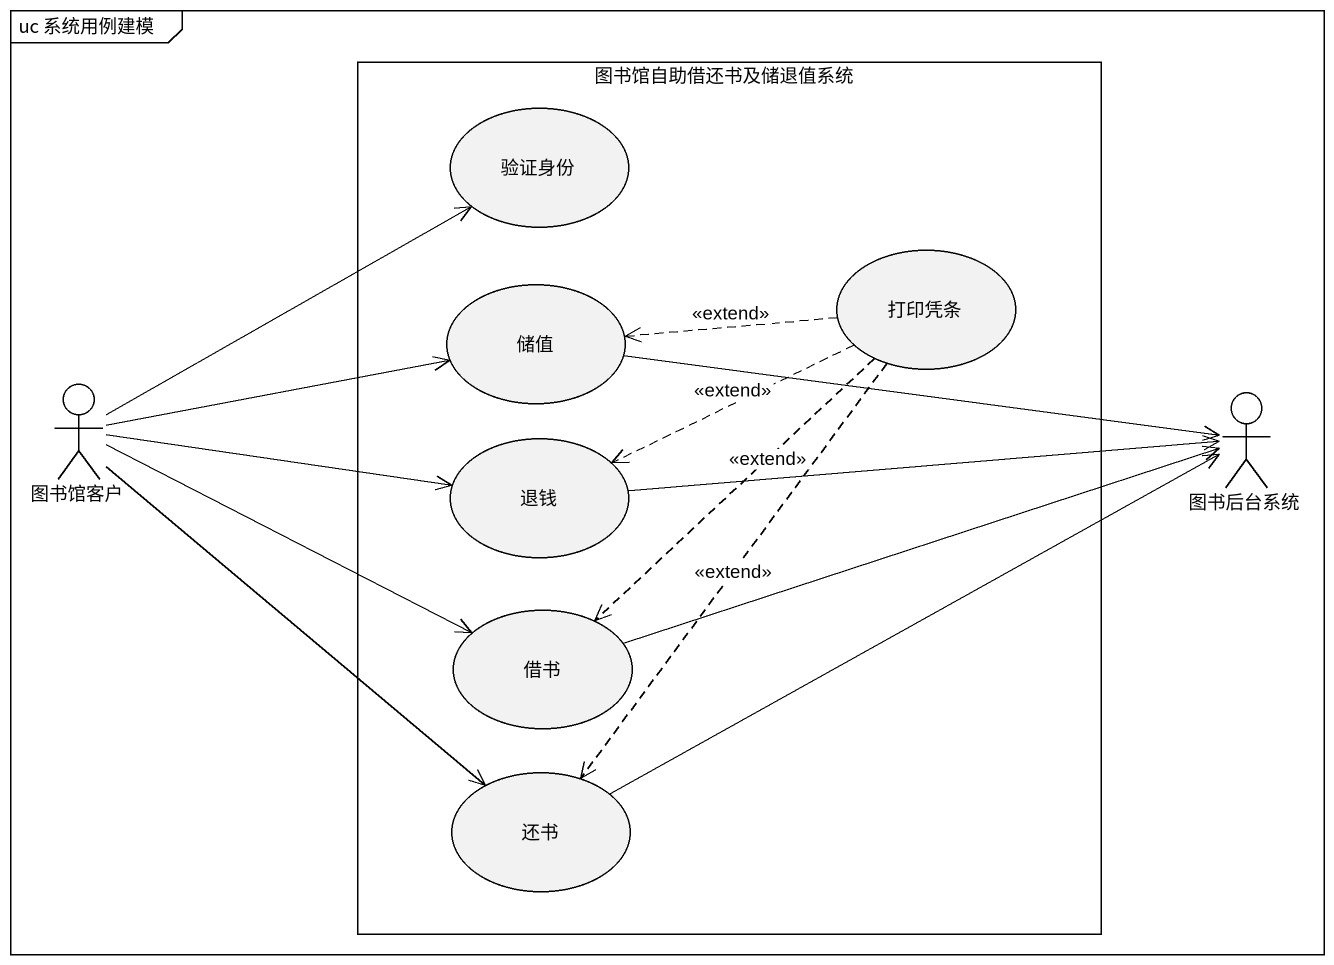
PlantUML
@startuml
mainframe uc 系统用例建模
rectangle 图书馆自助借还书及储退值系统 {
  usecase 验证身份
  usecase 储值
  usecase 打印凭条
  usecase 退钱
  usecase 借书
  usecase 还书
}
actor 图书馆客户
actor 图书后台系统
储值 -right-> 图书后台系统
打印凭条 .left.> 储值 : <<extend>>
打印凭条 .left.> 退钱 : <<extend>>
打印凭条 ..> 借书 : <<extend>>
打印凭条 ..> 还书 : <<extend>>
图书馆客户 -up-> 验证身份
图书馆客户 -right-> 储值
图书馆客户 -right-> 退钱
图书馆客户 -right-> 借书
图书馆客户 --> 还书
退钱 -right-> 图书后台系统
借书 -right-> 图书后台系统
还书 -right-> 图书后台系统
@enduml
